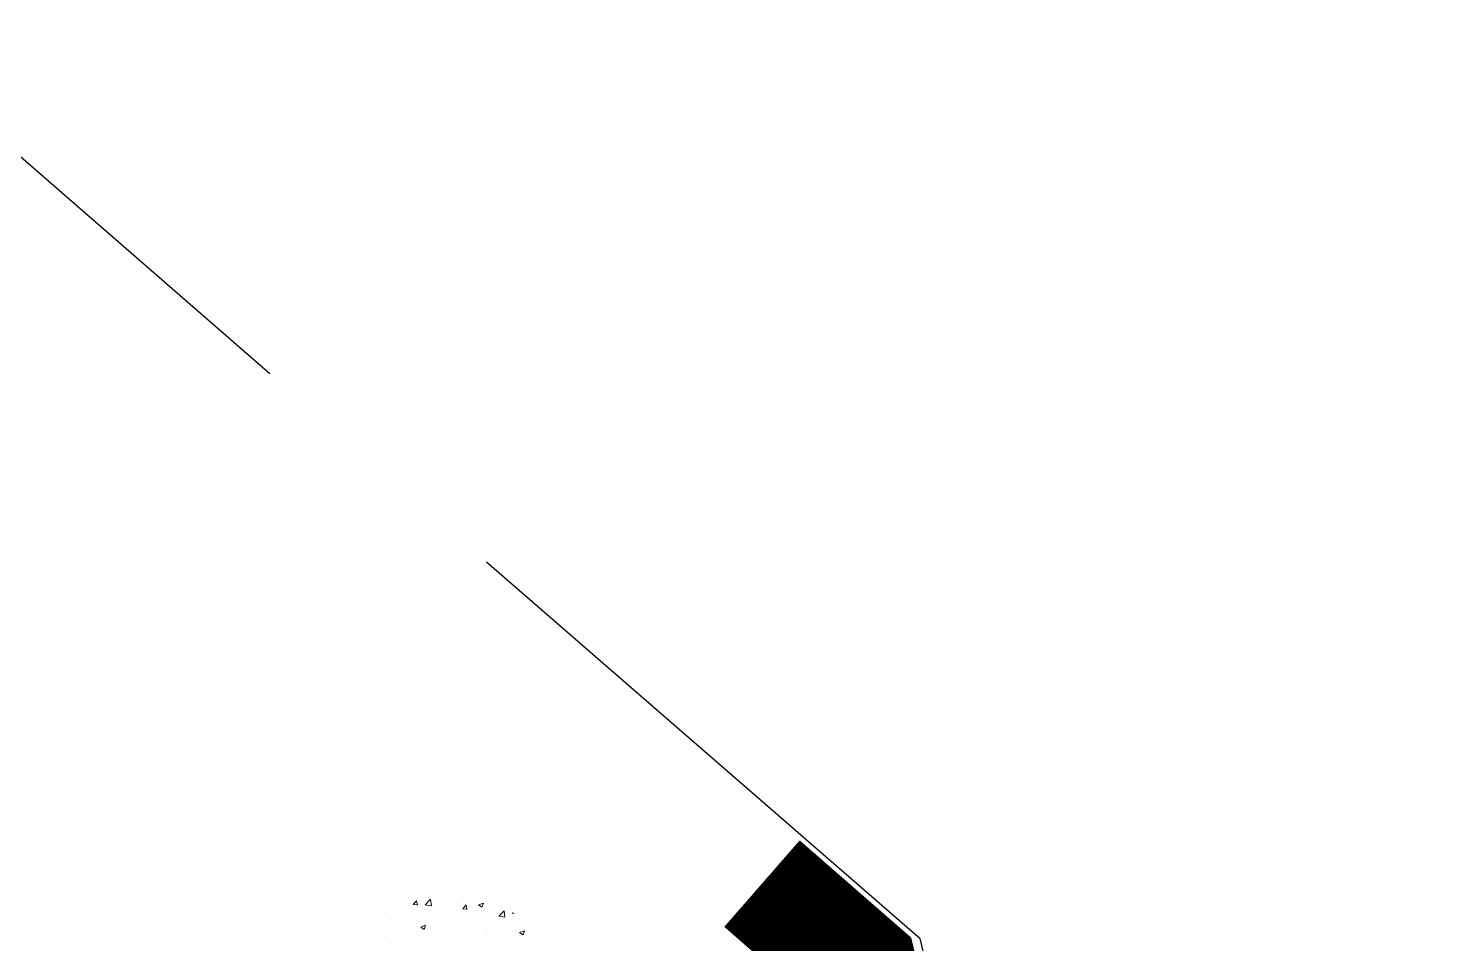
# Model space of a CAD drawing. Header units: metres. Extents: x -8 to 247, y -4 to 148.
# Drawn here: x 222.21 to 228.36, y 125.86 to 129.85 of the extents above; entities that cross this region are included whole.
import ezdxf

# ---------------------------------------------------------------- set-up
doc = ezdxf.new("R2010")
doc.units = ezdxf.units.M
doc.header["$LTSCALE"] = 5
doc.linetypes.add('DISCONTINU', pattern=[0.75, 0.5, -0.25])
doc.layers.add('800 Espace-vert', color=8, linetype='Continuous', lineweight=5)
doc.layers.add('801 ABRES JARDINS', color=8, linetype='Continuous', lineweight=0)
doc.layers.add('limite de propriété', color=7, linetype='Continuous')

# ---------------------------------------------------------------- blocks, each defined once
blk = doc.blocks.new('ARBRE')
at = {"layer": '800 Espace-vert', "color": 3}
for p, q in [((-0.0983, 0.6613), (-0.0838, 0.6785)), ((-0.0803, 0.6595), (-0.0838, 0.6783)), ((-0.0462, 0.66), (-0.0228, 0.6844)), ((-0.0195, 0.6557), (-0.0228, 0.6842)), ((0.0525, 0.6786), (0.0525, 0.6786)), ((-0.2974, 0.6185), (-0.2974, 0.6185)), ((-0.215, 0.6242), (-0.215, 0.6242)), ((-0.1857, 0.6443), (-0.1857, 0.6443)), ((-0.1225, 0.6485), (-0.1225, 0.6485)), ((-0.0983, 0.6613), (-0.0803, 0.6597)), ((-0.0591, 0.6467), (-0.0591, 0.6467)), ((-0.0462, 0.66), (-0.0195, 0.6559)), ((-0.0256, 0.6376), (-0.0256, 0.6376)), ((0.0949, 0.6678), (0.0949, 0.6678)), ((0.1097, 0.6343), (0.1097, 0.6343)), ((0.1169, 0.6424), (0.1314, 0.6597)), ((0.1169, 0.6424), (0.1349, 0.6409)), ((0.1349, 0.6406), (0.1314, 0.6594)), ((0.1346, 0.6308), (0.1346, 0.6308)), ((0.1848, 0.6442), (0.1848, 0.6442)), ((0.1861, 0.6602), (0.2071, 0.6682)), ((0.1861, 0.6602), (0.201, 0.6501)), ((0.201, 0.6499), (0.2071, 0.668)), ((0.274, 0.6103), (0.2974, 0.6347)), ((0.2947, 0.624), (0.2947, 0.624)), ((0.3007, 0.606), (0.2974, 0.6345)), ((0.3321, 0.6236), (0.3344, 0.6264)), ((0.3321, 0.6236), (0.341, 0.6228)), ((-0.3665, 0.605), (-0.3665, 0.605)), ((-0.2685, 0.5845), (-0.2685, 0.5845)), ((-0.1934, 0.5944), (-0.1934, 0.5944)), ((-0.0797, 0.6093), (-0.0797, 0.6093)), ((-0.066, 0.5634), (-0.045, 0.5715)), ((-0.066, 0.5634), (-0.0511, 0.5533)), ((-0.0511, 0.5531), (-0.045, 0.5712)), ((0.0912, 0.568), (0.0912, 0.568)), ((0.2428, 0.5872), (0.2428, 0.5872)), ((0.274, 0.6103), (0.3007, 0.6062)), ((0.39, 0.5596), (0.39, 0.5596)), ((0.409, 0.5658), (0.409, 0.5658)), ((-0.4043, 0.4978), (-0.4043, 0.4978)), ((-0.3701, 0.5051), (-0.3701, 0.5051)), ((-0.2186, 0.5243), (-0.2186, 0.5243)), ((-0.0628, 0.5468), (-0.0628, 0.5468)), ((0.0308, 0.516), (0.0308, 0.516)), ((0.0401, 0.4996), (0.0401, 0.4996)), ((0.1059, 0.5258), (0.1059, 0.5258)), ((0.2151, 0.5296), (0.2151, 0.5296)), ((0.2195, 0.5408), (0.2195, 0.5408)), ((0.3651, 0.5394), (0.3861, 0.5474)), ((0.3651, 0.5394), (0.3801, 0.5293)), ((0.3801, 0.5291), (0.3862, 0.5472)), ((0.3949, 0.5098), (0.3949, 0.5098)), ((0.4619, 0.4938), (0.4619, 0.4938)), ((-0.2441, 0.491), (-0.2441, 0.491)), ((-0.1587, 0.491), (-0.1587, 0.491))]:
    blk.add_line(p, q, dxfattribs=at)

msp = doc.modelspace()

# ---------------------------------------------------------------- linework, layer by layer
at = {"layer": 'limite de propriété', "color": 8, "linetype": 'DISCONTINU'}
for q in [(221.533, 129.8473), (246.8197, 41.25)]:
    msp.add_line((226.0949, 125.881), q, dxfattribs=at)
at = {"layer": 'limite de propriété', "color": 8, "const_width": 0.5}
msp.add_lwpolyline([(232.29, 99.3255), (225.8336, 125.7485), (225.4077, 126.1199)], dxfattribs=at)

# ---------------------------------------------------------------- block references
at = {"layer": '801 ABRES JARDINS', "color": 8}
msp.add_blockref('ARBRE', (223.9874, 125.367), dxfattribs=at)

doc.saveas('drawing.dxf')
